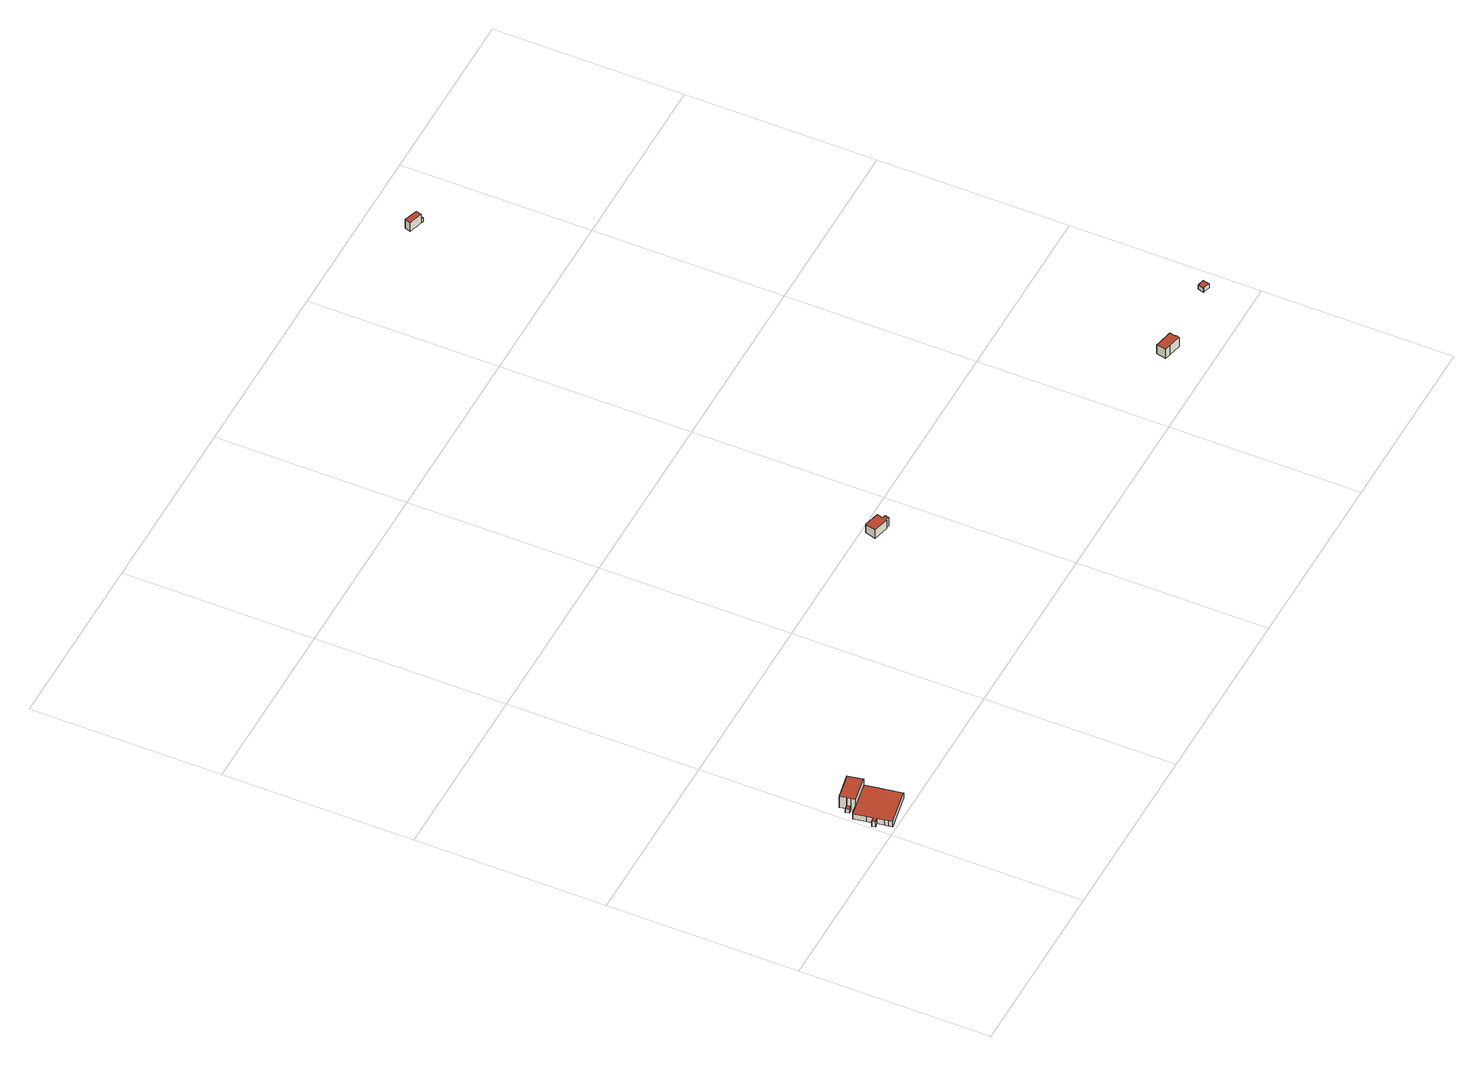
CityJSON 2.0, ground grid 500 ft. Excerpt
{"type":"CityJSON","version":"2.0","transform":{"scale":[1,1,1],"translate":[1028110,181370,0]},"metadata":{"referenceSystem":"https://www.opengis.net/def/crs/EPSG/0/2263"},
"CityObjects":{
"building1":{"type":"Building","attributes":{"name":"Bldg_4210002498","BIN":"4247510"},"geometry":[{"type":"MultiSurface","lod":"2","boundaries":[[[0,1,2,3,4,5,6,7,8,9,10,11,12,13,14,15,16,17,18,19,20,21,22,23]],[[24,25,26,27]],[[28,29,30,31,32,33,34,35,36]],[[37,38,39,40,41,42,43,44,45,46,47,48,49,50,51]],[[39,36,35,40]],[[27,34,33,24]],[[37,51,23,22]],[[38,37,22,21]],[[39,38,21,20]],[[28,36,20,19]],[[29,28,19,18]],[[30,29,18,17]],[[31,30,17,16]],[[32,31,16,15]],[[33,32,15,14]],[[25,24,14,13]],[[26,25,13,12]],[[27,26,12,11]],[[35,34,11,10]],[[41,40,10,9]],[[42,41,9,8]],[[43,42,8,7]],[[44,43,7,6]],[[45,44,6,5]],[[46,45,5,4]],[[47,46,4,3]],[[48,47,3,2]],[[49,48,2,1]],[[50,49,1,0]],[[51,50,0,23]]],"semantics":{"surfaces":[{"type":"GroundSurface"},{"type":"RoofSurface","BIN":"4247510"},{"type":"WallSurface"}],"values":[0,1,1,1,2,2,2,2,2,2,2,2,2,2,2,2,2,2,2,2,2,2,2,2,2,2,2,2,2,2]}}]},
"building2":{"type":"Building","attributes":{"name":"Bldg_4210014909","BIN":"4249041"},"geometry":[{"type":"MultiSurface","lod":"2","boundaries":[[[52,53,54,55,56,57,58,59]],[[60,61,62,63,64,65,66,67]],[[66,65,59,58]],[[67,66,58,57]],[[60,67,57,56]],[[61,60,56,55]],[[62,61,55,54]],[[63,62,54,53]],[[64,63,53,52]],[[65,64,52,59]]],"semantics":{"surfaces":[{"type":"GroundSurface"},{"type":"RoofSurface","BIN":"4249041"},{"type":"WallSurface"}],"values":[0,1,2,2,2,2,2,2,2,2]}}]},
"building3":{"type":"Building","attributes":{"name":"Bldg_4210001289","BIN":"4294712"},"geometry":[{"type":"MultiSurface","lod":"2","boundaries":[[[68,69,70,71,72,73,74,75]],[[76,77,78,79,80,81,82,83]],[[82,81,75,74]],[[83,82,74,73]],[[76,83,73,72]],[[77,76,72,71]],[[78,77,71,70]],[[79,78,70,69]],[[80,79,69,68]],[[81,80,68,75]]],"semantics":{"surfaces":[{"type":"GroundSurface"},{"type":"RoofSurface","BIN":"4294712"},{"type":"WallSurface"}],"values":[0,1,2,2,2,2,2,2,2,2]}}]},
"building4":{"type":"Building","attributes":{"name":"Bldg_4210002350","BIN":"4248937"},"geometry":[{"type":"MultiSurface","lod":"2","boundaries":[[[84,85,86,87,88,89]],[[90,91,92,93]],[[94,95,96,97]],[[94,93,92,95]],[[97,96,89,88]],[[94,97,88,87]],[[90,93,87,86]],[[91,90,86,85]],[[92,91,85,84]],[[96,95,84,89]]],"semantics":{"surfaces":[{"type":"GroundSurface"},{"type":"RoofSurface","BIN":"4248937"},{"type":"WallSurface"}],"values":[0,1,1,2,2,2,2,2,2,2]}}]},
"building5":{"type":"Building","attributes":{"name":"Bldg_4511007867","BIN":"4594155"},"geometry":[{"type":"MultiSurface","lod":"2","boundaries":[[[98,99,100,101,102]],[[103,104,105,106,107]],[[98,102,107,106]],[[99,98,106,105]],[[100,99,105,104]],[[101,100,104,103]],[[102,101,103,107]]],"semantics":{"surfaces":[{"type":"RoofSurface","BIN":"4594155"},{"type":"GroundSurface"},{"type":"WallSurface"}],"values":[0,1,2,2,2,2,2]}}]}
},
"vertices":[
[26,8,12],[24,19,12],[22,28,12],[19,46,12],[8,44,12],[6,53,12],[17,55,12],[14,72,12],[8,104,12],[12,105,12],[36,109,12],[34,121,12],[23,118,12],[21,129,12],[32,131,12],[33,131,12],[29,149,12],[79,158,12],[97,162,12],[98,156,12],[105,122,12],[111,91,12],[121,33,12],[123,26,12],[32,131,24],[21,129,24],[23,118,24],[34,121,24],[98,156,49],[97,162,49],[79,158,49],[29,149,49],[33,131,49],[32,131,49],[34,121,49],[36,109,49],[105,122,49],[121,33,29],[111,91,29],[105,122,29],[36,109,29],[12,105,29],[8,104,29],[14,72,29],[17,55,29],[6,53,29],[8,44,29],[19,46,29],[22,28,29],[24,19,29],[26,8,29],[123,26,29],
[922,450,10],[913,452,10],[912,450,10],[871,460,10],[878,489,10],[919,479,10],[915,462,10],[925,460,10],[878,489,37],[871,460,37],[912,450,37],[913,452,37],[922,450,37],[925,460,37],[915,462,37],[919,479,37],
[1751,94,11],[1716,102,11],[1701,105,11],[1707,131,11],[1713,129,11],[1755,120,11],[1751,104,11],[1753,104,11],[1713,129,41],[1707,131,41],[1701,105,41],[1716,102,41],[1751,94,41],[1753,104,41],[1751,104,41],[1755,120,41],
[1343,1868,18],[1307,1879,18],[1312,1895,18],[1348,1883,18],[1354,1881,18],[1349,1866,18],[1312,1895,46],[1307,1879,46],[1343,1868,46],[1348,1883,46],[1348,1883,31],[1343,1868,31],[1349,1866,31],[1354,1881,31],
[1958,131,27],[1939,135,27],[1935,119,27],[1936,119,27],[1954,114,27],[1936,119,14],[1935,119,14],[1939,135,14],[1958,131,14],[1954,114,14]
]}
